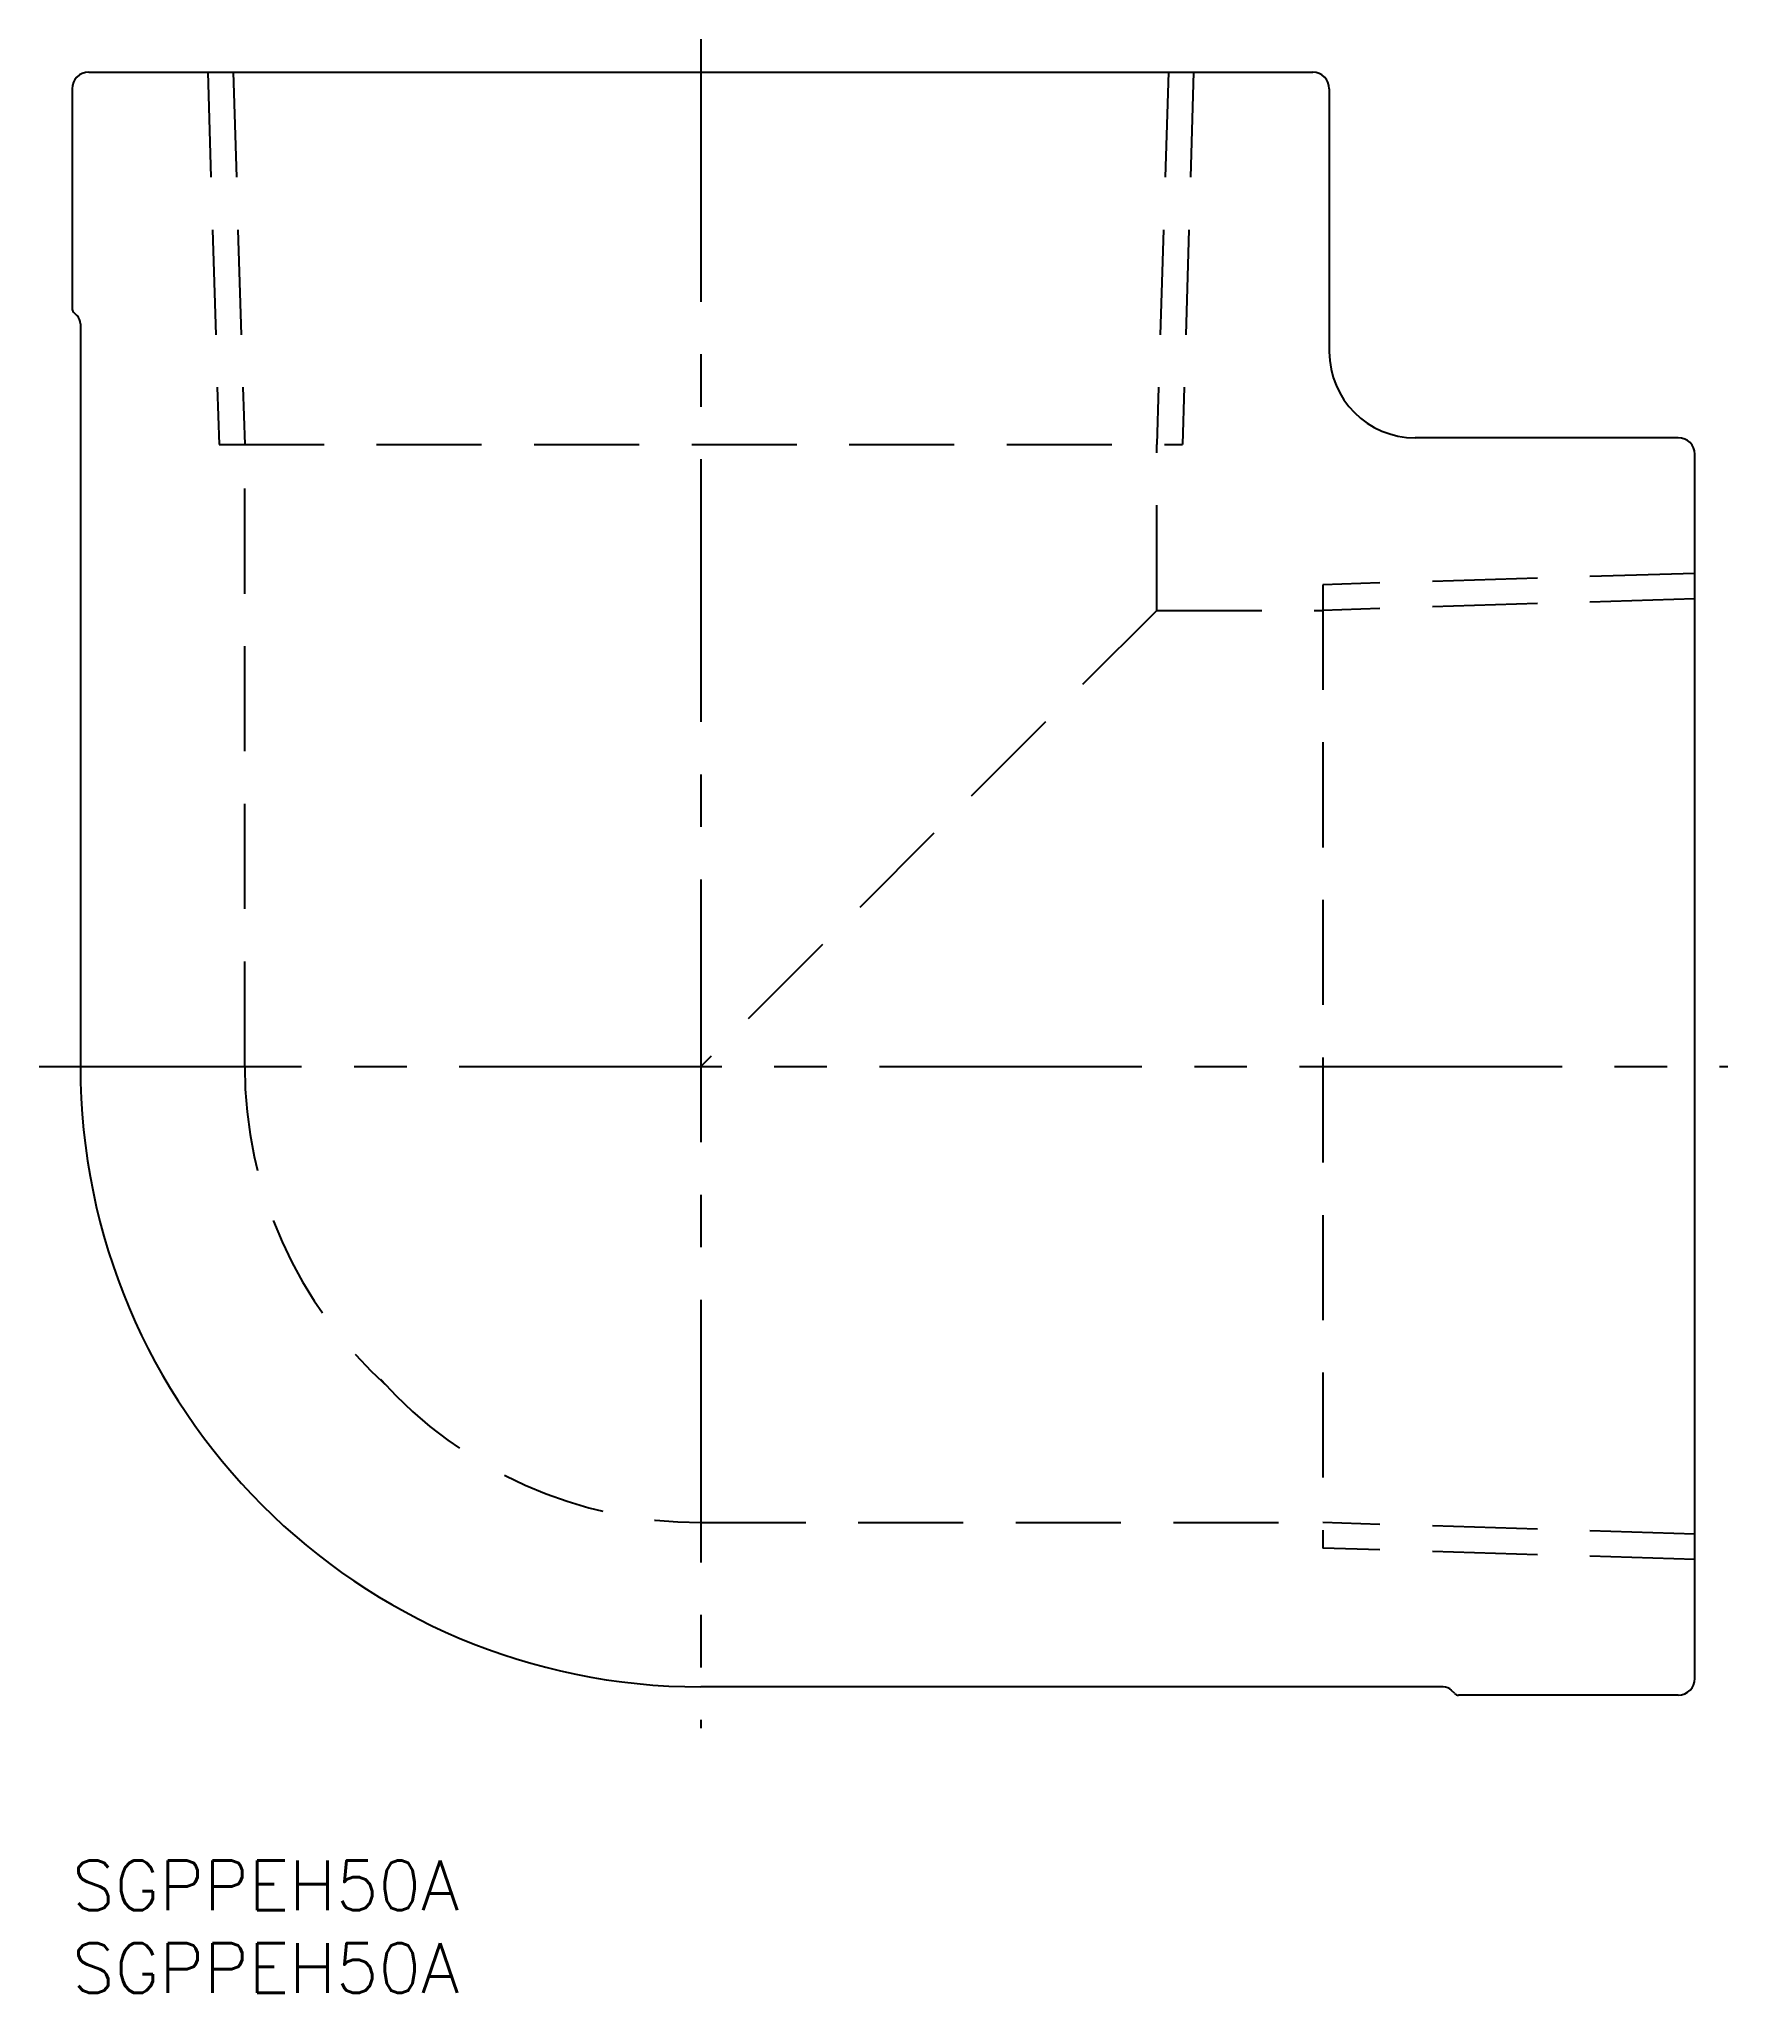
# Model space of a CAD drawing. Extents: x -2 to 100, y -8 to 110.
import ezdxf

# ---------------------------------------------------------------- set-up
doc = ezdxf.new("R2010")
doc.units = 0
doc.header["$LTSCALE"] = 0.5
doc.linetypes.add('CENTER', pattern=[50.8, 31.75, -6.35, 6.35, -6.35])
doc.linetypes.add('DASHED', pattern=[19.05, 12.7, -6.35])
for name, color, linetype in [('MSM_CENTER', 1, 'CENTER'), ('MSM_CONTINUOUS', 7, 'CONTINUOUS'), ('MSM_DASHED', 4, 'DASHED'), ('MSM_PART_NUMBER', 7, 'CONTINUOUS')]:
    doc.layers.add(name, color=color, linetype=linetype)
doc.styles.get("Standard").update_dxf_attribs({"font": 'txt.shx', "height": 3, "bigfont": 'bigfont.shx'})

msp = doc.modelspace()

# ---------------------------------------------------------------- linework, layer by layer
at = {"layer": 'MSM_CENTER'}
for p, q in [((38, 110.1), (38, 8)), ((-2, 48), (100.1, 48))]:
    msp.add_line(p, q, dxfattribs=at)
at = {"layer": 'MSM_CONTINUOUS'}
for p, q in [((1, 108.1), (75, 108.1)), ((0, 107.1), (0, 93.81)), ((76, 107.1), (76, 91.2)), ((0.09, 93.59), (0.29, 93.39)), ((0.5, 92.89), (0.5, 48)), ((97.1, 86), (81.2, 86)), ((98.1, 11), (98.1, 85)), ((82.89, 10.5), (38, 10.5)), ((83.59, 10.09), (83.39, 10.29)), ((97.1, 10), (83.81, 10))]:
    msp.add_line(p, q, dxfattribs=at)
for centre, radius, start, end in [((1, 107.1), 1, 90, 180), ((75, 107.1), 1, 0, 90), ((0.3, 93.81), 0.3, 180, 225), ((-0.2, 92.89), 0.7, 0, 45), ((81.2, 91.2), 5.2, 180, 270), ((97.1, 85), 1, 0, 90), ((38, 48), 37.5, 180, 270), ((97.1, 11), 1, 270, 0), ((82.89, 9.8), 0.7, 45, 90), ((83.81, 10.3), 0.3, 225, 270)]:
    msp.add_arc(centre, radius, start, end, dxfattribs=at)
at = {"layer": 'MSM_DASHED'}
for p, q in [((8.2, 108.1), (8.88, 85.6)), ((9.73, 108.1), (10.43, 85.6)), ((66.27, 108.1), (65.57, 85.6)), ((67.8, 108.1), (67.12, 85.6)), ((8.88, 85.6), (67.12, 85.6)), ((10.43, 48), (10.43, 85.6)), ((65.57, 75.57), (65.57, 85.6)), ((98.1, 77.8), (75.6, 77.12)), ((75.6, 77.12), (75.6, 18.88)), ((98.1, 76.27), (75.6, 75.57)), ((65.57, 75.57), (38, 48)), ((65.57, 75.57), (75.6, 75.57)), ((38, 20.43), (75.6, 20.43)), ((98.1, 19.73), (75.6, 20.43)), ((98.1, 18.2), (75.6, 18.88))]:
    msp.add_line(p, q, dxfattribs=at)
for centre, start, end in [((36.4, 48), 180, 228.2037), ((38, 46.4), 221.7963, 270)]:
    msp.add_arc(centre, 25.97, start, end, dxfattribs=at)

# ---------------------------------------------------------------- texts
at = {"layer": 'MSM_PART_NUMBER'}
for p in [(0, -3), (0, -8)]:
    msp.add_text('SGPPEH50A', height=3, dxfattribs=at).set_placement(p)

doc.saveas('drawing.dxf')
